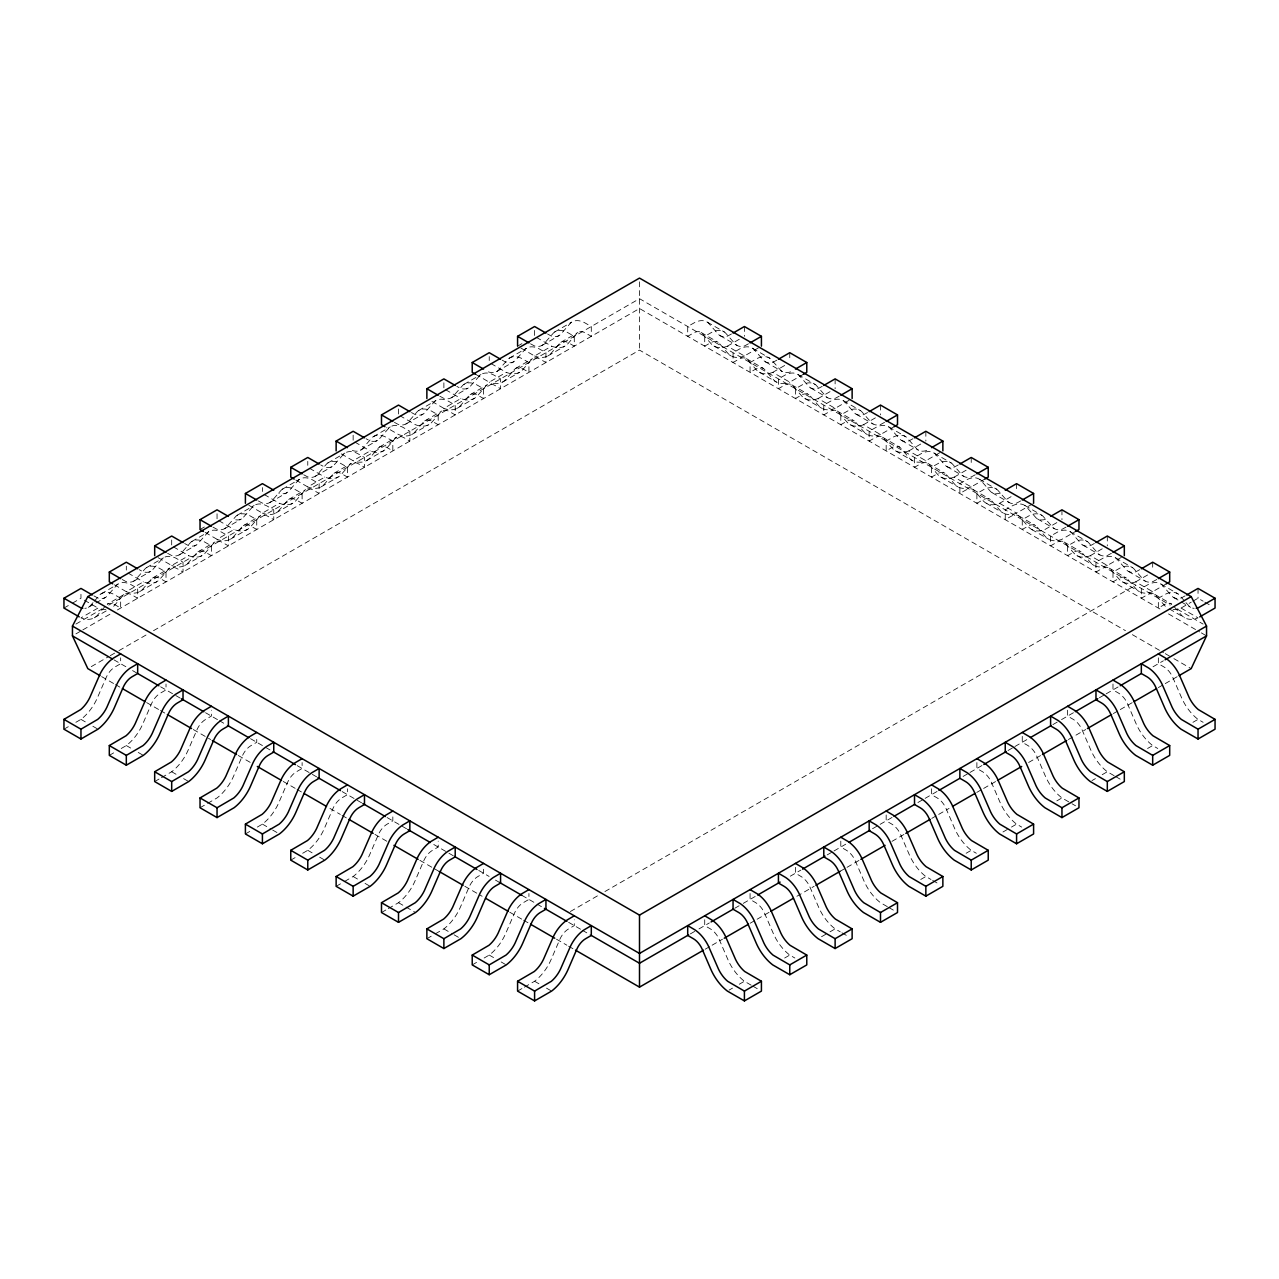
<?xml version="1.0" encoding="UTF-8"?>
<svg xmlns="http://www.w3.org/2000/svg" width="1279" height="1279" viewBox="0 0 1279 1279"><rect width="100%" height="100%" fill="white"/><g stroke="black" fill="none" stroke-linecap="round" stroke-linejoin="round"><path stroke-width="0.75" stroke-dasharray="5 3.75" d="M92.999 602.665L89.802 606.278A22.734 13.126 60 0 1 84.814 608.34M94.246 601.226L100.002 594.671A27.003 15.588 60 0 1 113.415 594.127L120.658 598.236L120.658 608.053L114.982 604.775A14.964 8.649 60 0 0 107.244 604.2L124.255 594.383M104.942 606.582L97.524 615.151A34.757 20.064 60 0 1 80.961 617.885L97.971 608.053A34.757 20.064 60 0 0 105.917 609.491M63.95 608.053L70.761 604.136M72.455 603.144L80.961 598.236L80.961 592.337M200.036 529.49L205.152 526.532M517.579 346.161L522.695 343.204M101.025 593.888L118.036 584.071M146.382 567.7L163.392 557.884M191.754 541.513L208.765 531.696M237.111 515.325L254.121 505.509M282.483 489.138L299.494 479.305M327.84 462.95L344.85 453.118M373.212 436.747L390.223 426.93M418.569 410.559L435.579 400.743M463.941 384.371L480.952 374.555M509.298 358.184L526.308 348.368M554.654 331.996L571.665 322.164M88.347 607.333L105.358 597.517M133.703 581.146L150.714 571.329M179.06 554.958L196.071 545.142M224.433 528.771L241.443 518.954M269.789 502.583L286.8 492.751M315.162 476.38L332.172 466.563M360.518 450.192L377.529 440.376M405.891 424.004L422.901 414.188M451.247 397.817L468.258 388.001M496.604 371.629L513.63 361.797M541.976 345.442L558.987 335.61M114.423 584.807L126.317 591.681L143.344 581.865A34.757 20.064 60 0 0 159.907 579.131L168.54 569.139A14.964 8.649 60 0 1 177.365 568.771L183.025 572.049L183.025 562.216L175.799 558.108A27.003 15.588 60 0 0 162.385 558.667L152.169 570.258A22.734 13.126 60 0 1 143.072 571.761L139.267 569.699M158.084 557.644L171.69 565.494L188.7 555.678A34.757 20.064 60 0 0 205.264 552.944L213.913 542.951A14.964 8.649 60 0 1 222.722 542.584L228.397 545.861L228.397 536.029L221.155 531.92A27.003 15.588 60 0 0 207.742 532.48L197.542 544.071A22.734 13.126 60 0 1 188.429 545.573L184.64 543.511M205.152 532.432L217.046 539.306L234.057 529.49A34.757 20.064 60 0 0 250.636 526.756L259.269 516.748A14.964 8.649 60 0 1 268.078 516.396L273.754 519.658L273.754 509.841L266.528 505.733A27.003 15.588 60 0 0 253.114 506.276L242.898 517.883A22.734 13.126 60 0 1 233.801 519.386L233.242 519.194M248.813 505.253L262.419 513.119L279.43 503.302A34.757 20.064 60 0 0 295.993 500.569L304.642 490.56A14.964 8.649 60 0 1 313.451 490.193L319.126 493.47L319.126 483.654L311.884 479.545A27.003 15.588 60 0 0 298.471 480.089L288.271 491.696A22.734 13.126 60 0 1 279.158 493.198L278.598 492.991M295.865 480.057L307.775 486.931L324.786 477.099A34.757 20.064 60 0 0 341.365 474.381L349.998 464.373A14.964 8.649 60 0 1 358.807 464.005L364.483 467.283L364.483 457.466L357.257 453.358A27.003 15.588 60 0 0 343.827 453.901L333.627 465.508A22.734 13.126 60 0 1 324.53 467.011L320.725 464.932M341.237 453.869L353.148 460.744L370.159 450.911A34.757 20.064 60 0 0 386.722 448.178L395.371 438.185A14.964 8.649 60 0 1 404.18 437.818L409.84 441.095L409.84 431.279L402.613 427.154A27.003 15.588 60 0 0 389.2 427.714L379 439.305A22.734 13.126 60 0 1 369.887 440.807L366.098 438.745M431.966 401.478L443.877 408.353L460.888 398.536A34.757 20.064 60 0 0 477.451 395.803L486.084 385.794A14.964 8.649 60 0 1 494.909 385.443L500.569 388.72L500.569 378.888L493.342 374.779A27.003 15.588 60 0 0 479.929 375.339L469.729 386.929A22.734 13.126 60 0 1 460.616 388.432L456.811 386.37M475.628 374.315L489.233 382.165L506.244 372.349A34.757 20.064 60 0 0 522.807 369.615L531.456 359.607A14.964 8.649 60 0 1 540.266 359.255L545.941 362.517L545.941 352.7L538.699 348.591A27.003 15.588 60 0 0 525.285 349.135L515.085 360.742A22.734 13.126 60 0 1 505.972 362.245L502.183 360.182M520.985 348.112L534.59 355.978L551.601 346.161A34.757 20.064 60 0 0 568.18 343.427L576.813 333.419A14.964 8.649 60 0 1 585.638 333.052L591.298 336.329L591.298 326.513L584.071 322.404A27.003 15.588 60 0 0 570.658 322.947L560.442 334.554A22.734 13.126 60 0 1 551.345 336.057L547.54 333.979M152.617 578.012L169.627 568.18M197.973 551.809L214.984 541.992M243.33 525.621L260.356 515.805M288.702 499.434L305.713 489.617M334.059 473.246L351.07 463.43M379.431 447.058L396.442 437.226M424.788 420.871L441.799 411.039M470.16 394.667L487.171 384.851M515.517 368.48L532.528 358.664M560.889 342.292L577.9 332.476M75.909 624.072L101.84 609.092M108.763 605.095L639.5 298.678L1170.237 605.095M94.31 617.789L106.221 610.914M139.667 591.601L156.677 581.785M185.039 565.414L202.05 555.582M230.396 539.226L247.407 529.394M275.768 513.023L292.779 503.207M321.125 486.835L338.136 477.019M366.497 460.648L383.508 450.832M411.854 434.46L428.865 424.628M457.211 408.273L474.221 398.44M502.583 382.069L519.594 372.253M547.94 355.882L564.95 346.065M75.909 633.888L81.105 630.899M82.831 629.892L110.49 613.92M117.412 609.939L639.5 308.511L1161.588 609.939M91.273 666.631L108.571 656.639M110.298 655.647L117.22 651.65M118.947 650.643L146.621 634.672M153.528 630.675L639.5 350.11L1125.472 630.675M731.46 333.979L727.655 336.057A22.734 13.126 -60 0 1 718.558 334.554L708.342 322.947A27.003 15.588 -60 0 0 694.929 322.404L687.702 326.513L687.702 336.329L693.362 333.052A14.964 8.649 -60 0 1 702.187 333.419L710.82 343.427A34.757 20.064 -60 0 0 727.399 346.161L744.41 355.978L761.421 346.161M63.95 729.19L69.05 726.248M75.861 722.315L80.961 719.374A34.757 20.064 -60 0 0 97.524 697.503L106.173 677.518A14.964 8.649 -60 0 1 114.982 666.983L120.658 663.705L120.658 657.822M727.399 346.161L739.294 339.271M748.471 343.811L744.666 345.874A22.734 13.126 -60 0 1 735.569 344.371L725.353 332.78A27.003 15.588 -60 0 0 711.939 332.22L704.713 336.329L704.713 346.145L710.373 342.884A14.964 8.649 -60 0 1 719.198 343.236L727.831 353.244A34.757 20.064 -60 0 0 744.41 355.978M776.817 360.182L773.028 362.245A22.734 13.126 -60 0 1 763.915 360.742L753.715 349.135A27.003 15.588 -60 0 0 740.301 348.591L733.059 352.7L733.059 362.517L738.734 359.255A14.964 8.649 -60 0 1 747.544 359.607L756.193 369.615A34.757 20.064 -60 0 0 772.756 372.349L789.767 382.165L803.372 374.315M109.307 755.377L114.423 752.436M121.217 748.503L126.317 745.561A34.757 20.064 -60 0 0 142.896 723.69L151.53 703.722A14.964 8.649 -60 0 1 160.355 693.17L166.014 689.909L166.014 684.009M772.756 372.349L784.666 365.474M822.189 386.37L818.384 388.432A22.734 13.126 -60 0 1 809.271 386.929L799.071 375.339A27.003 15.588 -60 0 0 785.658 374.779L778.431 378.888L778.431 388.72L784.091 385.443A14.964 8.649 -60 0 1 792.916 385.794L801.549 395.803A34.757 20.064 -60 0 0 818.112 398.536L835.123 408.353L850.439 399.512M154.679 781.565L159.779 778.623M161.474 777.648L171.69 771.749A34.757 20.064 -60 0 0 188.253 749.878L196.902 729.909A14.964 8.649 -60 0 1 205.711 719.374L211.387 716.096L211.387 710.197M818.112 398.536L830.023 391.662M839.2 396.186L835.395 398.249A22.734 13.126 -60 0 1 826.282 396.746L816.082 385.155A27.003 15.588 -60 0 0 802.668 384.595L795.442 388.72L795.442 398.536L801.102 395.259A14.964 8.649 -60 0 1 809.927 395.627L818.56 405.619A34.757 20.064 -60 0 0 835.123 408.353M867.546 412.557L863.741 414.62A22.734 13.126 -60 0 1 854.644 413.117L844.444 401.526A27.003 15.588 -60 0 0 831.03 400.966L823.788 405.075L823.788 414.908L829.463 411.63A14.964 8.649 -60 0 1 838.273 411.998L846.922 421.99A34.757 20.064 -60 0 0 863.485 424.724L880.496 434.54L894.101 426.69M200.036 807.752L217.046 797.936A34.757 20.064 -60 0 0 233.625 776.081L242.259 756.097A14.964 8.649 -60 0 1 251.068 745.561L256.743 742.284L256.743 736.384M863.485 424.724L875.396 417.849M884.556 422.374L880.751 424.452A22.734 13.126 -60 0 1 871.654 422.949L861.454 411.342A27.003 15.588 -60 0 0 848.041 410.799L840.799 414.908L840.799 424.724L846.474 421.446A14.964 8.649 -60 0 1 855.283 421.814L863.933 431.806A34.757 20.064 -60 0 0 880.496 434.54M912.902 438.745L909.113 440.807A22.734 13.126 -60 0 1 900 439.305L889.8 427.714A27.003 15.588 -60 0 0 876.387 427.154L869.16 431.279L869.16 441.095L874.82 437.818A14.964 8.649 -60 0 1 883.629 438.185L892.278 448.178A34.757 20.064 -60 0 0 908.841 450.911L925.852 460.744L941.168 451.903M245.408 833.956L250.508 830.998M257.319 827.081L262.419 824.124A34.757 20.064 -60 0 0 278.982 802.269L287.631 782.284A14.964 8.649 -60 0 1 296.44 771.749L302.116 768.471L302.116 762.588M908.841 450.911L920.752 444.037M958.275 464.932L954.47 467.011A22.734 13.126 -60 0 1 945.373 465.508L935.173 453.901A27.003 15.588 -60 0 0 921.743 453.358L914.517 457.466L914.517 467.283L920.193 464.005A14.964 8.649 -60 0 1 929.002 464.373L937.635 474.381A34.757 20.064 -60 0 0 954.214 477.099L971.225 486.931L984.83 479.065M290.765 860.143L295.865 857.186M302.675 853.269L307.775 850.311A34.757 20.064 -60 0 0 324.354 828.456L332.988 808.472A14.964 8.649 -60 0 1 341.797 797.936L347.472 794.659L347.472 788.775M954.214 477.099L966.125 470.224M975.285 474.765L971.48 476.827A22.734 13.126 -60 0 1 962.384 475.324L952.184 463.717A27.003 15.588 -60 0 0 938.754 463.174L931.528 467.283L931.528 477.099L937.203 473.838A14.964 8.649 -60 0 1 946.012 474.189L954.646 484.197A34.757 20.064 -60 0 0 971.225 486.931M336.137 886.331L342.932 882.398M344.643 881.423L353.148 876.515A34.757 20.064 -60 0 0 369.711 854.644L378.36 834.659A14.964 8.649 -60 0 1 387.169 824.124L392.829 820.846L392.829 814.963M1000.402 492.991L999.842 493.198A22.734 13.126 -60 0 1 990.729 491.696L980.529 480.089A27.003 15.588 -60 0 0 967.116 479.545L959.874 483.654L959.874 493.47L965.549 490.193A14.964 8.649 -60 0 1 974.358 490.56L983.007 500.569A34.757 20.064 -60 0 0 999.57 503.302L1011.481 496.428M1020.642 500.952L1016.853 503.015A22.734 13.126 -60 0 1 1007.74 501.512L997.54 489.921A27.003 15.588 -60 0 0 984.127 489.361L976.884 493.47L976.884 503.302L982.56 500.025A14.964 8.649 -60 0 1 991.369 500.377L1000.018 510.385A34.757 20.064 -60 0 0 1016.581 513.119L1033.592 503.302M381.494 912.519L386.594 909.577M388.304 908.586L398.504 902.702A34.757 20.064 -60 0 0 415.067 880.831L423.717 860.863A14.964 8.649 -60 0 1 432.526 850.311L438.201 847.05L438.201 841.15M1056.838 522.615L1044.943 529.49A34.757 20.064 -60 0 1 1028.364 526.756L1019.731 516.748A14.964 8.649 -60 0 0 1010.922 516.396L1005.246 519.658L1005.246 509.841L1012.472 505.733A27.003 15.588 -60 0 1 1025.886 506.276L1036.102 517.883A22.734 13.126 -60 0 0 1045.199 519.386L1045.758 519.194M1066.015 527.14L1062.209 529.202A22.734 13.126 -60 0 1 1053.113 527.699L1042.897 516.108A27.003 15.588 -60 0 0 1029.483 515.549L1022.257 519.658L1022.257 529.49L1027.932 526.213A14.964 8.649 -60 0 1 1036.741 526.58L1045.375 536.572A34.757 20.064 -60 0 0 1061.954 539.306L1075.559 531.456M1094.36 543.511L1090.571 545.573A22.734 13.126 -60 0 1 1081.458 544.071L1071.258 532.48A27.003 15.588 -60 0 0 1057.845 531.92L1050.603 536.029L1050.603 545.861L1056.278 542.584A14.964 8.649 -60 0 1 1065.087 542.951L1073.736 552.944A34.757 20.064 -60 0 0 1090.3 555.678L1107.31 565.494L1124.321 555.678M426.866 938.706L433.661 934.789M435.372 933.798L443.877 928.89A34.757 20.064 -60 0 0 460.44 907.035L469.073 887.05A14.964 8.649 -60 0 1 477.898 876.515L483.558 873.237L483.558 867.338M1090.3 555.678L1102.21 548.803M1111.371 553.327L1107.582 555.39A22.734 13.126 -60 0 1 1098.469 553.903L1088.269 542.296A27.003 15.588 -60 0 0 1074.856 541.736L1067.613 545.861L1067.613 555.678L1073.289 552.4A14.964 8.649 -60 0 1 1082.098 552.768L1090.747 562.76A34.757 20.064 -60 0 0 1107.31 565.494M1139.733 569.699L1135.928 571.761A22.734 13.126 -60 0 1 1126.831 570.258L1116.615 558.667A27.003 15.588 -60 0 0 1103.201 558.108L1095.975 562.216L1095.975 572.049L1101.635 568.771A14.964 8.649 -60 0 1 1110.46 569.139L1119.093 579.131A34.757 20.064 -60 0 0 1135.656 581.865L1152.683 591.681L1166.288 583.832M472.223 964.91L477.323 961.952M484.133 958.019L489.233 955.077A34.757 20.064 -60 0 0 505.797 933.222L514.446 913.238A14.964 8.649 -60 0 1 523.255 902.702L528.93 899.425L528.93 893.525M1135.656 581.865L1147.567 574.99M570.354 911.527L598.012 895.556M604.919 891.559L1135.656 585.142M1156.744 579.515L1152.939 581.593A22.734 13.126 -60 0 1 1143.842 580.09L1133.626 568.484A27.003 15.588 -60 0 0 1120.212 567.94L1112.986 572.049L1112.986 581.865L1118.645 578.588A14.964 8.649 -60 0 1 1127.47 578.955L1136.104 588.964A34.757 20.064 -60 0 0 1152.683 591.681M1185.089 595.886L1181.284 597.948A22.734 13.126 -60 0 1 1172.188 596.462L1161.987 584.855A27.003 15.588 -60 0 0 1148.574 584.311L1141.332 588.42L1141.332 598.236L1147.007 594.959A14.964 8.649 -60 0 1 1155.816 595.327L1164.466 605.319A34.757 20.064 -60 0 0 1166.512 607.221M517.579 991.097L522.695 988.139M524.39 987.164L534.59 981.265A34.757 20.064 -60 0 0 551.169 959.41L559.802 939.425A14.964 8.649 -60 0 1 568.627 928.89L574.287 925.612L574.287 919.729M1173.083 609.491A34.757 20.064 -60 0 0 1181.029 608.053L1191.229 602.169M1192.939 601.178L1198.039 598.236L1203.139 601.178M690.34 933.91L697.247 929.929M698.973 928.922L709.333 922.942M734.77 908.266L742.14 904.013M743.275 903.358L755.953 896.035M790.326 876.179L800.83 870.12M827.193 854.9L832.293 851.958M834.004 850.967L845.723 844.204M872.55 828.712L892.326 817.297M917.922 802.525L924.717 798.592M925.133 798.352L937.219 791.381M963.119 776.433L968.379 773.379M970.026 772.436L982.112 765.466M1008.012 750.517L1013.751 747.192M1014.902 746.52L1028.716 738.543M1052.889 724.601L1059.795 720.605M1061.522 719.613L1073.609 712.627M1099.38 697.758L1104.688 694.689M1106.175 693.826L1118.501 686.711M1153.018 666.791L1163.378 660.795M705.225 949.194L710.405 946.204M712.131 945.197L722.507 939.202M750.181 923.23L755.377 920.24M757.104 919.233L769.207 912.247M796.881 896.275L814.163 886.283M840.111 871.319L845.307 868.313M847.034 867.322L859.136 860.335M891.991 841.358L904.093 834.372M931.767 818.4L936.963 815.394M938.69 814.403L949.066 808.408M976.74 792.436L981.92 789.431M983.647 788.44L995.765 781.453M1028.62 762.476L1040.722 755.489M1068.397 739.518L1085.695 729.526M1113.354 713.554L1118.549 710.564M1120.276 709.557L1132.379 702.571M1158.326 687.59L1163.506 684.601M1165.249 683.594L1177.351 676.607M729.094 990.106L732.499 988.139M739.294 984.222L744.41 981.265L751.205 985.198M784.666 958.019L789.767 955.077L794.867 958.019M821.518 936.74L828.328 932.823M830.023 931.831L835.123 928.89L840.239 931.831M920.752 879.456L925.852 876.515L930.968 879.456M966.125 853.269L971.225 850.311L976.325 853.269M1002.976 831.989L1009.786 828.057M1011.481 827.081L1016.581 824.124L1021.681 827.081M1056.838 800.878L1061.954 797.936L1075.559 805.802M1091.994 780.59L1095.4 778.623M1102.21 774.69L1107.31 771.749L1114.121 775.682M1147.567 748.503L1152.683 745.561L1157.783 748.503M1192.939 722.315L1198.039 719.374L1203.139 722.315M790.598 371.869L790.038 372.061A22.734 13.126 -60 0 1 780.925 370.558L770.725 358.967A27.003 15.588 -60 0 0 757.312 358.408L750.07 362.517L750.07 372.349L755.745 369.071A14.964 8.649 -60 0 1 764.554 369.439L773.203 379.431A34.757 20.064 -60 0 0 789.767 382.165M926.683 450.432L926.124 450.64A22.734 13.126 -60 0 1 917.011 449.137L906.811 437.53A27.003 15.588 -60 0 0 893.397 436.986L886.171 441.095L886.171 450.911L891.831 447.634A14.964 8.649 -60 0 1 900.64 448.002L909.289 458.01A34.757 20.064 -60 0 0 925.852 460.744M488.402 371.869L488.962 372.061A22.734 13.126 60 0 0 498.075 370.558L508.275 358.967A27.003 15.588 60 0 1 521.688 358.408L528.93 362.517L528.93 372.349L523.255 369.071A14.964 8.649 60 0 0 514.446 369.439L505.797 379.431A34.757 20.064 60 0 1 489.233 382.165M352.317 450.432L352.876 450.64A22.734 13.126 60 0 0 361.989 449.137L372.189 437.53A27.003 15.588 60 0 1 385.603 436.986L392.829 441.095L392.829 450.911L387.169 447.634A14.964 8.649 60 0 0 378.36 448.002L369.711 458.01A34.757 20.064 60 0 1 353.148 460.744M1204.85 602.169L1211.645 606.086M707.335 322.164L724.346 331.996M752.692 348.368L769.702 358.184M798.048 374.555L815.059 384.371M843.421 400.743L860.431 410.559M888.777 426.93L905.788 436.747M934.15 453.118L951.16 462.95M979.506 479.305L996.517 489.138M1024.879 505.509L1041.889 515.325M1070.235 531.696L1087.246 541.513M1115.608 557.884L1132.618 567.7M1160.964 584.071L1177.975 593.888M720.013 335.61L737.024 345.442M765.37 361.797L782.396 371.629M810.742 388.001L827.753 397.817M856.099 414.188L873.109 424.004M901.471 440.376L918.482 450.192M946.828 466.563L963.838 476.38M992.2 492.751L1009.211 502.583M1037.557 518.954L1054.567 528.771M1082.929 545.142L1099.94 554.958M1128.286 571.329L1145.297 581.146M1173.642 597.517L1190.653 607.333M999.57 503.302L1016.581 513.119M1181.029 608.053L1198.039 617.885A34.757 20.064 -60 0 1 1181.476 615.151L1174.058 606.582M701.1 332.476L718.111 342.292M746.472 358.664L763.483 368.48M791.829 384.851L808.84 394.667M837.201 411.039L854.212 420.871M882.558 437.226L899.569 447.058M927.93 463.43L944.941 473.246M973.287 489.617L990.298 499.434M1018.644 515.805L1035.67 525.621M1064.016 541.992L1081.027 551.809M1109.373 568.18L1126.383 578.012M1154.745 594.383L1171.756 604.2A14.964 8.649 -60 0 0 1164.018 604.775L1158.342 608.053L1158.342 598.236L1165.585 594.127A27.003 15.588 -60 0 1 1178.998 594.671L1184.754 601.226M1177.16 609.092L1203.091 624.072M714.05 346.065L731.06 355.882M759.406 372.253L776.417 382.069M804.779 398.44L821.789 408.273M850.135 424.628L867.146 434.46M895.492 450.832L912.503 460.648M940.864 477.019L957.875 486.835M986.221 503.207L1003.232 513.023M1031.593 529.394L1048.604 539.226M1076.95 555.582L1093.961 565.414M1122.322 581.785L1139.333 591.601M1169.374 608.948L1184.69 617.789M1168.51 613.92L1199.622 631.89M1201.365 632.897L1206.545 635.887M1132.379 634.672L1163.506 652.642M1165.249 653.649L1172.156 657.646M1173.882 658.637L1191.181 668.629M536.301 337.32L551.601 346.161M530.529 343.811L534.334 345.874A22.734 13.126 60 0 0 543.431 344.371L553.647 332.78A27.003 15.588 60 0 1 567.061 332.22L574.287 336.329L574.287 346.145L568.627 342.884A14.964 8.649 60 0 0 559.802 343.236L551.169 353.244A34.757 20.064 60 0 1 534.59 355.978M490.928 363.508L506.244 372.349M445.572 389.695L460.888 398.536M1115.816 776.657L1122.626 780.59M439.8 396.186L443.605 398.249A22.734 13.126 60 0 0 452.718 396.746L462.918 385.155A27.003 15.588 60 0 1 476.332 384.595L483.558 388.72L483.558 398.536L477.898 395.259A14.964 8.649 60 0 0 469.073 395.627L460.44 405.619A34.757 20.064 60 0 1 443.877 408.353M411.454 412.557L415.259 414.62A22.734 13.126 60 0 0 424.356 413.117L434.556 401.526A27.003 15.588 60 0 1 447.97 400.966L455.212 405.075L455.212 414.908L449.537 411.63A14.964 8.649 60 0 0 440.727 411.998L432.078 421.99A34.757 20.064 60 0 1 415.515 424.724L400.215 415.883M394.444 422.374L398.249 424.452A22.734 13.126 60 0 0 407.346 422.949L417.546 411.342A27.003 15.588 60 0 1 430.959 410.799L438.201 414.908L438.201 424.724L432.526 421.446A14.964 8.649 60 0 0 423.717 421.814L415.067 431.806A34.757 20.064 60 0 1 398.504 434.54L386.594 427.666M354.843 442.07L370.159 450.911M309.486 468.274L324.786 477.099M303.715 474.765L307.52 476.827A22.734 13.126 60 0 0 316.616 475.324L326.816 463.717A27.003 15.588 60 0 1 340.246 463.174L347.472 467.283L347.472 477.099L341.797 473.838A14.964 8.649 60 0 0 332.988 474.189L324.354 484.197A34.757 20.064 60 0 1 307.775 486.931M264.113 494.461L279.43 503.302M932.663 880.432L939.473 884.365M258.358 500.952L262.147 503.015A22.734 13.126 60 0 0 271.26 501.512L281.46 489.921A27.003 15.588 60 0 1 294.873 489.361L302.116 493.47L302.116 503.302L296.44 500.025A14.964 8.649 60 0 0 287.631 500.377L278.982 510.385A34.757 20.064 60 0 1 262.419 513.119M218.757 520.649L234.057 529.49M887.306 906.635L880.496 902.702A34.757 20.064 60 0 1 863.933 880.831L855.283 860.863A14.964 8.649 60 0 0 846.474 850.311L840.799 847.05L840.799 841.15M889.001 907.61L895.812 911.543M212.985 527.14L216.79 529.202A22.734 13.126 60 0 0 225.887 527.699L236.103 516.108A27.003 15.588 60 0 1 249.517 515.549L256.743 519.658L256.743 529.49L251.068 526.213A14.964 8.649 60 0 0 242.259 526.58L233.625 536.572A34.757 20.064 60 0 1 217.046 539.306M173.384 546.836L188.7 555.678M841.934 932.823L848.744 936.74M167.629 553.327L171.418 555.39A22.734 13.126 60 0 0 180.531 553.903L190.731 542.296A27.003 15.588 60 0 1 204.144 541.736L211.387 545.861L211.387 555.678L205.711 552.4A14.964 8.649 60 0 0 196.902 552.768L188.253 562.76A34.757 20.064 60 0 1 171.69 565.494M128.028 573.024L143.344 581.865M122.256 579.515L126.061 581.593A22.734 13.126 60 0 0 135.158 580.09L145.374 568.484A27.003 15.588 60 0 1 158.788 567.94L166.014 572.049L166.014 581.865L160.355 578.588A14.964 8.649 60 0 0 151.53 578.955L142.896 588.964A34.757 20.064 60 0 1 126.317 591.681M93.911 595.886L97.716 597.948A22.734 13.126 60 0 0 106.812 596.462L117.013 584.855A27.003 15.588 60 0 1 130.426 584.311L137.668 588.42L137.668 598.236L131.993 594.959A14.964 8.649 60 0 0 123.184 595.327L114.534 605.319A34.757 20.064 60 0 1 112.488 607.221M84.366 600.203L97.971 608.053M752.915 986.189L759.71 990.106M113.943 659.836L126.045 666.823M132.568 670.58L137.668 673.537M160.626 686.791L183.025 699.725M205.567 712.739L217.67 719.725M219.396 720.716L228.397 725.912M250.524 738.686L273.754 752.1M297.192 765.641L319.126 778.287M342.148 791.589L364.483 804.491M387.089 817.537L409.84 830.679M433.773 844.492L455.212 856.866M478.73 870.439L489.09 876.435M495.469 880.112L500.569 883.054M521.944 895.396L545.941 909.241M568.627 922.335L580.714 929.321M582.457 930.329L591.298 935.445M101.649 676.607L113.751 683.594M115.494 684.601L120.674 687.59M146.621 702.571L158.724 709.557M160.451 710.564L165.646 713.554M193.305 729.526L210.603 739.518M238.278 755.489L250.38 762.476M283.235 781.453L295.353 788.44M297.08 789.431L302.26 792.436M329.934 808.408L340.31 814.403M342.037 815.394L347.233 818.4M374.907 834.372L387.009 841.358M419.864 860.335L431.966 867.322M433.693 868.313L438.889 871.319M464.837 886.283L482.119 896.275M509.793 912.247L521.896 919.233M523.623 920.24L528.819 923.23M556.493 939.202L566.869 945.197M568.595 946.204L573.775 949.194M80.961 719.374L86.061 722.315M92.871 726.248L97.971 729.19M126.317 745.561L131.433 748.503M138.228 752.436L143.344 755.377M171.69 771.749L176.79 774.69M183.6 778.623L188.7 781.565M262.419 824.124L270.924 829.032M272.619 830.023L279.43 833.956M307.775 850.311L312.875 853.269M319.686 857.186L324.786 860.143M353.148 876.515L358.248 879.456M365.043 883.389L370.159 886.331M398.504 902.702L415.515 912.519M443.877 928.89L452.382 933.798M454.077 934.789L460.888 938.706M489.233 955.077L494.333 958.019M501.144 961.952L506.244 964.91M534.59 981.265L539.706 984.222M546.501 988.139L551.601 991.097M1186.001 602.665L1189.198 606.278A22.734 13.126 -60 0 0 1194.186 608.34M1198.039 588.42L1198.039 598.236M1158.342 657.822L1158.342 663.705L1164.018 666.983A14.964 8.649 60 0 1 1172.827 677.518L1181.476 697.503A34.757 20.064 60 0 0 1198.039 719.374M1152.683 562.216L1152.683 570.082M1112.986 684.009L1112.986 689.909L1118.645 693.17A14.964 8.649 60 0 1 1127.47 703.722L1136.104 723.69A34.757 20.064 60 0 0 1152.683 745.561M1107.31 536.029L1107.31 545.861M1067.613 710.197L1067.613 716.096L1073.289 719.374A14.964 8.649 60 0 1 1082.098 729.909L1090.747 749.878A34.757 20.064 60 0 0 1107.31 771.749M1061.954 509.841L1061.954 519.658M1022.257 736.384L1022.257 742.284L1027.932 745.561A14.964 8.649 60 0 1 1036.741 756.097L1045.375 776.081A34.757 20.064 60 0 0 1061.954 797.936M1016.581 483.654L1016.581 491.504M976.884 762.588L976.884 768.471L982.56 771.749A14.964 8.649 60 0 1 991.369 782.284L1000.018 802.269A34.757 20.064 60 0 0 1016.581 824.124M971.225 457.466L971.225 465.316M931.528 788.775L931.528 794.659L937.203 797.936A14.964 8.649 60 0 1 946.012 808.472L954.646 828.456A34.757 20.064 60 0 0 971.225 850.311M925.852 431.279L925.852 441.095M886.171 814.963L886.171 820.846L891.831 824.124A14.964 8.649 60 0 1 900.64 834.659L909.289 854.644A34.757 20.064 60 0 0 925.852 876.515M880.496 405.075L880.496 414.908M835.123 378.888L835.123 388.72M795.442 867.338L795.442 873.237L801.102 876.515A14.964 8.649 60 0 1 809.927 887.05L818.56 907.035A34.757 20.064 60 0 0 835.123 928.89M789.767 352.7L789.767 360.55M750.07 893.525L750.07 899.425L755.745 902.702A14.964 8.649 60 0 1 764.554 913.238L773.203 933.222A34.757 20.064 60 0 0 789.767 955.077M744.41 326.513L744.41 336.329M704.713 919.729L704.713 925.612L710.373 928.89A14.964 8.649 60 0 1 719.198 939.425L727.831 959.41A34.757 20.064 60 0 0 744.41 981.265M639.5 281.828L639.5 350.11M534.59 330.446L534.59 336.329M489.233 356.633L489.233 360.55M443.877 382.821L443.877 388.72M398.504 409.008L398.504 414.908M353.148 435.196L353.148 441.095M307.775 461.383L307.775 465.316M262.419 487.587L262.419 491.504M217.046 513.774L217.046 519.658M171.69 539.962L171.69 545.861M126.317 566.149L126.317 570.082"/><path stroke-width="1.5" d="M99.922 675.616L87.819 668.629L72.455 635.887L72.455 626.071L87.819 596.606L639.5 278.087L1191.181 596.606L1206.545 626.071L1206.545 635.887L1191.181 668.629L1179.078 675.616M79.266 616.894L63.95 608.053L63.95 598.236L80.961 588.42L92.296 594.959M112.712 583.832L109.307 581.865L109.307 572.049L126.317 562.216L137.652 568.771M154.679 555.678L154.679 545.861L171.69 536.029L183.025 542.568M203.441 531.456L200.036 529.49L200.036 519.658L217.046 509.841L228.381 516.38M245.408 503.302L245.408 493.47L262.419 483.654L273.738 490.193M294.17 479.065L290.765 477.099L290.765 467.283L307.775 457.466L319.11 464.005M336.137 450.911L336.137 441.095L353.148 431.279L364.467 437.818M384.899 426.69L381.494 424.724L381.494 414.908L398.504 405.075L409.84 411.63M426.866 398.536L426.866 388.72L443.877 378.888L455.196 385.427M475.628 374.315L472.223 372.349L472.223 362.517L489.233 352.7L500.569 359.239M517.579 346.161L517.579 336.329L534.59 326.513L545.925 333.052M120.658 653.889L113.415 658.125A27.003 15.588 -60 0 0 100.002 674.177L89.802 697.551A22.734 13.126 -60 0 1 80.689 709.573L63.95 719.374L63.95 729.19L80.961 739.006L97.971 729.19A34.757 20.064 -60 0 0 114.534 707.319L123.184 687.351A14.964 8.649 -60 0 1 131.993 676.799L137.668 673.537L137.668 663.705L130.426 667.958A27.003 15.588 -60 0 0 117.013 683.993L106.812 707.383A22.734 13.126 -60 0 1 97.716 719.39L80.961 729.19L63.95 719.374M733.075 333.052L744.41 326.513L761.421 336.329L761.421 346.161M166.014 680.076L158.788 684.329A27.003 15.588 -60 0 0 145.374 700.364L135.158 723.754A22.734 13.126 -60 0 1 126.061 735.761L109.307 745.561L109.307 755.377L126.317 765.194L143.344 755.377A34.757 20.064 -60 0 0 159.907 733.522L168.54 713.538A14.964 8.649 -60 0 1 177.365 703.002L183.025 699.725L183.025 689.909L175.799 694.145A27.003 15.588 -60 0 0 162.385 710.181L152.169 733.57A22.734 13.126 -60 0 1 143.072 745.577L126.317 755.377L109.307 745.561M750.086 342.868L761.421 336.329M778.431 359.239L789.767 352.7L806.777 362.517L806.777 372.349L803.372 374.315M211.387 706.264L204.144 710.516A27.003 15.588 -60 0 0 190.731 726.552L180.531 749.942A22.734 13.126 -60 0 1 171.418 761.948L154.679 771.749L154.679 781.565L171.69 791.397L188.7 781.565A34.757 20.064 -60 0 0 205.264 759.71L213.913 739.726A14.964 8.649 -60 0 1 222.722 729.19L228.397 725.912L228.397 716.096L221.155 720.333A27.003 15.588 -60 0 0 207.742 736.384L197.542 759.758A22.734 13.126 -60 0 1 188.429 771.781L171.69 781.565L154.679 771.749M795.442 369.071L806.777 362.517M823.804 385.427L835.123 378.888L852.134 388.72L852.134 398.536M256.743 732.467L249.517 736.704A27.003 15.588 -60 0 0 236.103 752.739L225.887 776.129A22.734 13.126 -60 0 1 216.79 788.136L200.036 797.936L200.036 807.752L217.046 817.585L234.057 807.752A34.757 20.064 -60 0 0 250.636 785.898L259.269 765.913A14.964 8.649 -60 0 1 268.078 755.377L273.754 752.1L273.754 742.284L266.528 746.52A27.003 15.588 -60 0 0 253.114 762.572L242.898 785.946A22.734 13.126 -60 0 1 233.801 797.968L217.046 807.752L200.036 797.936M840.815 395.259L852.134 388.72M869.16 411.63L880.496 405.075L897.506 414.908L897.506 424.724L894.101 426.69M302.116 758.655L294.873 762.892A27.003 15.588 -60 0 0 281.46 778.943L271.26 802.317A22.734 13.126 -60 0 1 262.147 814.339L245.408 824.124L245.408 833.956L262.419 843.772L279.43 833.956A34.757 20.064 -60 0 0 295.993 812.085L304.642 792.101A14.964 8.649 -60 0 1 313.451 781.565L319.126 778.287L319.126 768.471L311.884 772.708A27.003 15.588 -60 0 0 298.471 788.759L288.271 812.133A22.734 13.126 -60 0 1 279.158 824.156L262.419 833.956L245.408 824.124M886.171 421.446L897.506 414.908M914.533 437.818L925.852 431.279L942.863 441.095L942.863 450.911M347.472 784.842L340.246 789.079A27.003 15.588 -60 0 0 326.816 805.13L316.616 828.504A22.734 13.126 -60 0 1 307.52 840.527L290.765 850.311L290.765 860.143L307.775 869.96L324.786 860.143A34.757 20.064 -60 0 0 341.365 838.273L349.998 818.304A14.964 8.649 -60 0 1 358.807 807.752L364.483 804.491L364.483 794.659L357.257 798.911A27.003 15.588 -60 0 0 343.827 814.947L333.627 838.337A22.734 13.126 -60 0 1 324.53 850.343L307.775 860.143L290.765 850.311M931.544 447.634L942.863 441.095M959.889 464.005L971.225 457.466L988.235 467.283L988.235 477.099L984.83 479.065M392.829 811.03L385.603 815.283A27.003 15.588 -60 0 0 372.189 831.318L361.989 854.692A22.734 13.126 -60 0 1 352.876 866.714L336.137 876.515L336.137 886.331L353.148 896.147L370.159 886.331A34.757 20.064 -60 0 0 386.722 864.46L395.371 844.492A14.964 8.649 -60 0 1 404.18 833.956L409.84 830.679L409.84 820.846L402.613 825.099A27.003 15.588 -60 0 0 389.2 841.134L379 864.524A22.734 13.126 -60 0 1 369.887 876.531L353.148 886.331L336.137 876.515M976.9 473.822L988.235 467.283M1005.262 490.193L1016.581 483.654L1033.592 493.47L1033.592 503.302M438.201 837.217L430.959 841.47A27.003 15.588 -60 0 0 417.546 857.506L407.346 880.895A22.734 13.126 -60 0 1 398.249 892.902L381.494 902.702L381.494 912.519L398.504 922.335L415.515 912.519A34.757 20.064 -60 0 0 432.078 890.664L440.727 870.679A14.964 8.649 -60 0 1 449.537 860.143L455.212 856.866L455.212 847.05L447.97 851.286A27.003 15.588 -60 0 0 434.556 867.322L424.356 890.712A22.734 13.126 -60 0 1 415.259 902.718L398.504 912.519L381.494 902.702M1022.273 500.009L1033.592 493.47M1050.619 516.38L1061.954 509.841L1078.964 519.658L1078.964 529.49L1075.559 531.456M483.558 863.421L476.332 867.658A27.003 15.588 -60 0 0 462.918 883.693L452.718 907.083A22.734 13.126 -60 0 1 443.605 919.089L426.866 928.89L426.866 938.706L443.877 948.538L460.888 938.706A34.757 20.064 -60 0 0 477.451 916.851L486.084 896.867A14.964 8.649 -60 0 1 494.909 886.331L500.569 883.054L500.569 873.237L493.342 877.474A27.003 15.588 -60 0 0 479.929 893.525L469.729 916.899A22.734 13.126 -60 0 1 460.616 928.922L443.877 938.706L426.866 928.89M1067.629 526.213L1078.964 519.658M1095.975 542.568L1107.31 536.029L1124.321 545.861L1124.321 555.678M528.93 889.608L521.688 893.845A27.003 15.588 -60 0 0 508.275 909.897L498.075 933.27A22.734 13.126 -60 0 1 488.962 945.293L472.223 955.077L472.223 964.91L489.233 974.726L506.244 964.91A34.757 20.064 -60 0 0 522.807 943.039L531.456 923.054A14.964 8.649 -60 0 1 540.266 912.519L545.941 909.241L545.941 899.425L538.699 903.661A27.003 15.588 -60 0 0 525.285 919.713L515.085 943.087A22.734 13.126 -60 0 1 505.972 955.109L489.233 964.894L472.223 955.077M1112.986 552.4L1124.321 545.861M1141.348 568.771L1152.683 562.216L1169.693 572.049L1169.693 581.865L1166.288 583.832M574.287 915.796L567.061 920.033A27.003 15.588 -60 0 0 553.647 936.084L543.431 959.458A22.734 13.126 -60 0 1 534.334 971.48L517.579 981.265L517.579 991.097L534.59 1000.913L551.601 991.097A34.757 20.064 -60 0 0 568.18 969.226L576.813 949.242A14.964 8.649 -60 0 1 585.638 938.706L591.298 935.445L591.298 925.612L584.071 929.865A27.003 15.588 -60 0 0 570.658 945.9L560.442 969.274A22.734 13.126 -60 0 1 551.345 981.297L534.59 991.097L517.579 981.265M1158.358 578.588L1169.693 572.049M1186.704 594.959L1198.039 588.42L1215.05 598.236L1215.05 608.053L1199.734 616.894M87.819 596.606L639.5 915.109L1191.181 596.606M1215.05 598.236L1198.311 607.781A22.734 13.126 -60 0 1 1196.201 608.244M1206.545 626.071L639.5 953.447L72.455 626.071M688.614 934.901L639.5 963.263L591.09 935.317M711.06 921.951L733.506 908.985M757.68 895.044L780.11 882.078M802.557 869.128L825.003 856.163M849.176 842.206L869.896 830.247M894.053 816.29L914.773 804.331M938.946 790.374L959.666 778.415M983.839 764.458L1006.285 751.508M1030.442 737.551L1051.162 725.593M1075.335 711.636L1097.782 698.686M1120.228 685.72L1140.932 673.761M1165.105 659.804L1206.545 635.887M575.518 950.185L639.5 987.132L703.482 950.185M724.234 938.21L748.455 924.237M770.933 911.256L793.412 898.274M815.906 885.292L840.111 871.319M860.863 859.328L885.084 845.355M905.836 833.364L930.041 819.391M952.519 806.409L975.014 793.428M997.492 780.446L1021.697 766.473M1042.449 754.498L1066.67 740.509M1087.422 728.534L1111.627 714.545M1134.105 701.579L1156.6 688.598M744.41 991.097L761.421 981.265L761.421 991.097L744.41 1000.913L727.399 991.097A34.757 20.064 60 0 1 710.82 969.226L702.187 949.242A14.964 8.649 60 0 0 693.362 938.706L687.702 935.445L687.702 925.612L694.929 929.865A27.003 15.588 60 0 1 708.342 945.9L718.558 969.274A22.734 13.126 60 0 0 727.655 981.297L744.41 991.097L744.41 1000.913M789.767 964.894L806.777 955.077L806.777 964.91L789.767 974.726L772.756 964.91A34.757 20.064 60 0 1 756.193 943.039L747.544 923.054A14.964 8.649 60 0 0 738.734 912.519L733.059 909.241L733.059 899.425L740.301 903.661A27.003 15.588 60 0 1 753.715 919.713L763.915 943.087A22.734 13.126 60 0 0 773.028 955.109L789.767 964.894L789.767 974.726M835.123 938.706L852.134 928.89L852.134 938.706L835.123 948.538L818.112 938.706A34.757 20.064 60 0 1 801.549 916.851L792.916 896.867A14.964 8.649 60 0 0 784.091 886.331L778.431 883.054L778.431 873.237L785.658 877.474A27.003 15.588 60 0 1 799.071 893.525L809.271 916.899A22.734 13.126 60 0 0 818.384 928.922L835.123 938.706L835.123 948.538M880.496 912.519L897.506 902.702L897.506 912.519L880.496 922.335L863.485 912.519A34.757 20.064 60 0 1 846.922 890.664L838.273 870.679A14.964 8.649 60 0 0 829.463 860.143L823.788 856.866L823.788 847.05L831.03 851.286A27.003 15.588 60 0 1 844.444 867.322L854.644 890.712A22.734 13.126 60 0 0 863.741 902.718L880.496 912.519L880.496 922.335M925.852 886.331L942.863 876.515L942.863 886.331L925.852 896.147L908.841 886.331A34.757 20.064 60 0 1 892.278 864.46L883.629 844.492A14.964 8.649 60 0 0 874.82 833.956L869.16 830.679L869.16 820.846L876.387 825.099A27.003 15.588 60 0 1 889.8 841.134L900 864.524A22.734 13.126 60 0 0 909.113 876.531L925.852 886.331L925.852 896.147M971.225 860.143L988.235 850.311L988.235 860.143L971.225 869.96L954.214 860.143A34.757 20.064 60 0 1 937.635 838.273L929.002 818.304A14.964 8.649 60 0 0 920.193 807.752L914.517 804.491L914.517 794.659L921.743 798.911A27.003 15.588 60 0 1 935.173 814.947L945.373 838.337A22.734 13.126 60 0 0 954.47 850.343L971.225 860.143L971.225 869.96M1016.581 833.956L1033.592 824.124L1033.592 833.956L1016.581 843.772L999.57 833.956A34.757 20.064 60 0 1 983.007 812.085L974.358 792.101A14.964 8.649 60 0 0 965.549 781.565L959.874 778.287L959.874 768.471L967.116 772.708A27.003 15.588 60 0 1 980.529 788.759L990.729 812.133A22.734 13.126 60 0 0 999.842 824.156L1016.581 833.956L1016.581 843.772M1061.954 807.752L1078.964 797.936L1078.964 807.752L1061.954 817.585L1044.943 807.752A34.757 20.064 60 0 1 1028.364 785.898L1019.731 765.913A14.964 8.649 60 0 0 1010.922 755.377L1005.246 752.1L1005.246 742.284L1012.472 746.52A27.003 15.588 60 0 1 1025.886 762.572L1036.102 785.946A22.734 13.126 60 0 0 1045.199 797.968L1061.954 807.752L1061.954 817.585M1107.31 781.565L1124.321 771.749L1124.321 781.565L1107.31 791.397L1090.3 781.565A34.757 20.064 60 0 1 1073.736 759.71L1065.087 739.726A14.964 8.649 60 0 0 1056.278 729.19L1050.603 725.912L1050.603 716.096L1057.845 720.333A27.003 15.588 60 0 1 1071.258 736.384L1081.458 759.758A22.734 13.126 60 0 0 1090.571 771.781L1107.31 781.565L1107.31 791.397M1152.683 755.377L1169.693 745.561L1169.693 755.377L1152.683 765.194L1135.656 755.377A34.757 20.064 60 0 1 1119.093 733.522L1110.46 713.538A14.964 8.649 60 0 0 1101.635 703.002L1095.975 699.725L1095.975 689.909L1103.201 694.145A27.003 15.588 60 0 1 1116.615 710.181L1126.831 733.57A22.734 13.126 60 0 0 1135.928 745.577L1152.683 755.377L1152.683 765.194M1198.039 729.19L1215.05 719.374L1215.05 729.19L1198.039 739.006L1181.029 729.19A34.757 20.064 60 0 1 1164.466 707.319L1155.816 687.351A14.964 8.649 60 0 0 1147.007 676.799L1141.332 673.537L1141.332 663.705L1148.574 667.958A27.003 15.588 60 0 1 1161.987 683.993L1172.188 707.383A22.734 13.126 60 0 0 1181.284 719.39L1198.039 729.19L1198.039 739.006M1158.342 653.889L1165.585 658.125A27.003 15.588 60 0 1 1178.998 674.177L1189.198 697.551A22.734 13.126 60 0 0 1198.311 709.573L1215.05 719.374M517.579 336.329L528.914 342.868M1112.986 680.076L1120.212 684.329A27.003 15.588 60 0 1 1133.626 700.364L1143.842 723.754A22.734 13.126 60 0 0 1152.939 735.761L1169.693 745.561M472.223 362.517L483.558 369.071M1067.613 706.264L1074.856 710.516A27.003 15.588 60 0 1 1088.269 726.552L1098.469 749.942A22.734 13.126 60 0 0 1107.582 761.948L1124.321 771.749M426.866 388.72L438.185 395.259M1022.257 732.467L1029.483 736.704A27.003 15.588 60 0 1 1042.897 752.739L1053.113 776.129A22.734 13.126 60 0 0 1062.209 788.136L1078.964 797.936M381.494 414.908L392.829 421.446M976.884 758.655L984.127 762.892A27.003 15.588 60 0 1 997.54 778.943L1007.74 802.317A22.734 13.126 60 0 0 1016.853 814.339L1033.592 824.124M336.137 441.095L347.456 447.634M931.528 784.842L938.754 789.079A27.003 15.588 60 0 1 952.184 805.13L962.384 828.504A22.734 13.126 60 0 0 971.48 840.527L988.235 850.311M290.765 467.283L302.1 473.822M886.171 811.03L893.397 815.283A27.003 15.588 60 0 1 906.811 831.318L917.011 854.692A22.734 13.126 60 0 0 926.124 866.714L942.863 876.515M245.408 493.47L256.727 500.009M840.799 837.217L848.041 841.47A27.003 15.588 60 0 1 861.454 857.506L871.654 880.895A22.734 13.126 60 0 0 880.751 892.902L897.506 902.702M200.036 519.658L211.371 526.213M795.442 863.421L802.668 867.658A27.003 15.588 60 0 1 816.082 883.693L826.282 907.083A22.734 13.126 60 0 0 835.395 919.089L852.134 928.89M154.679 545.861L166.014 552.4M750.07 889.608L757.312 893.845A27.003 15.588 60 0 1 770.725 909.897L780.925 933.27A22.734 13.126 60 0 0 790.038 945.293L806.777 955.077M109.307 572.049L120.642 578.588M704.713 915.796L711.939 920.033A27.003 15.588 60 0 1 725.353 936.084L735.569 959.458A22.734 13.126 60 0 0 744.666 971.48L761.421 981.265M63.95 598.236L80.689 607.781A22.734 13.126 60 0 0 82.799 608.244M72.455 635.887L112.216 658.845M138.148 673.809L158.9 685.784M181.362 698.766L203.841 711.748M228.046 725.721L248.797 737.695M273.003 751.668L295.465 764.634M317.943 777.616L340.422 790.598M362.9 803.564L385.363 816.546M407.841 829.511L430.32 842.493M454.525 856.466L476.987 869.448M499.465 882.414L521.944 895.396M544.422 908.362L566.885 921.344M122.4 688.598L144.895 701.579M167.373 714.545L191.578 728.534M212.33 740.509L236.551 754.498M257.303 766.473L281.508 780.446M303.986 793.428L326.481 806.409M348.959 819.391L373.164 833.364M393.916 845.355L418.137 859.328M438.889 871.319L463.094 885.292M485.588 898.274L508.067 911.256M530.545 924.237L554.766 938.21M639.5 915.109L639.5 987.132M534.59 991.097L534.59 1000.913M489.233 964.894L489.233 974.726M443.877 938.706L443.877 948.538M398.504 912.519L398.504 922.335M353.148 886.331L353.148 896.147M307.775 860.143L307.775 869.96M262.419 833.956L262.419 843.772M217.046 807.752L217.046 817.585M171.69 781.565L171.69 791.397M126.317 755.377L126.317 765.194M80.961 729.19L80.961 739.006"/></g></svg>
